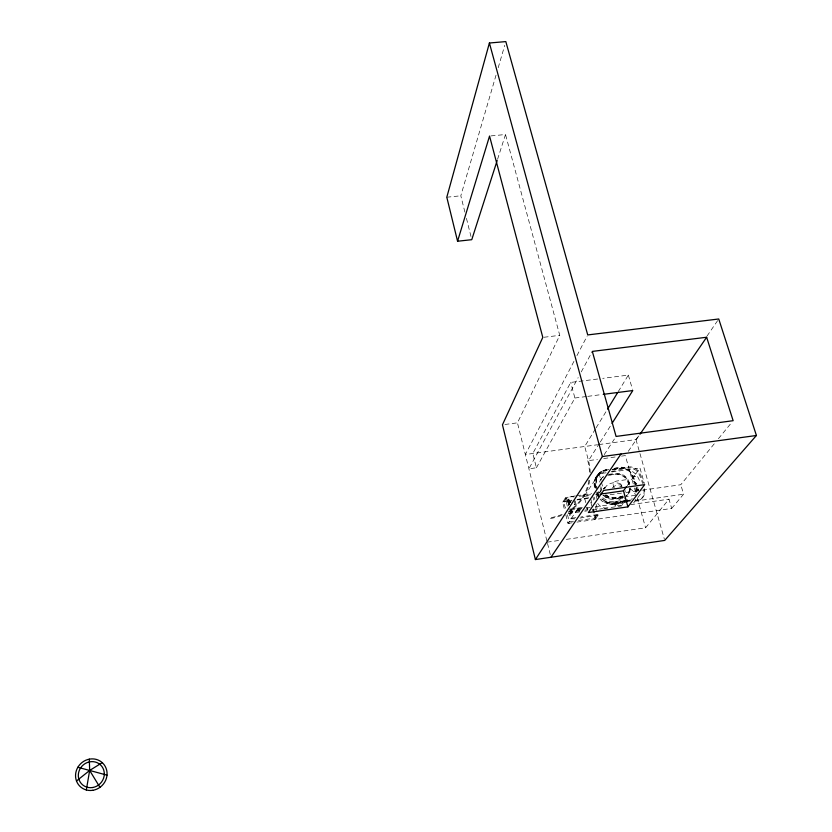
<?xml version="1.0" encoding="UTF-8"?>
<svg xmlns="http://www.w3.org/2000/svg" width="832" height="832" viewBox="0 0 832 832"><rect width="100%" height="100%" fill="white"/><g stroke="black" fill="none" stroke-linecap="round" stroke-linejoin="round"><path stroke-width="0.62" stroke-dasharray="4.16 3.12" d="M595.15 487.261C594.516 480.449 597.865 471.661 606.07 472.514M637.832 491.379L637.749 486.886M596.523 478.348L595.795 485.368L596.502 489.278M565.75 508.175C561.319 501.27 566.779 495.3 574.35 497.006M575.318 495.893L565.531 497.65L567.497 507.156M565.334 497.952L562.661 502.372L564.564 509.985M604.76 488.644C607.246 481.78 618.654 480.938 623.386 485.93M464.88 212.087L460.814 195.78L496.028 75.171M498.202 67.714L504.733 45.334M497.567 159.266L505.502 134.514L490.776 135.928M638.3 489.05L637.53 490.183L638.581 490.703M637.853 489.299L638.498 490.412M634.982 476.757L634.535 475.696L633.62 476.258L634.868 476.882L634.982 475.415L633.714 475.925M633.984 475.55L634.254 476.518L635.253 476.382M546.894 540.935L517.442 422.833L559.759 335.338L505.502 134.514M635.742 499.429L634.681 501.571A9.308 8.174 33.7 0 1 633.266 503.173M625.342 499.668L622.565 505.066L615.15 506.126L614.598 504.4L617.323 499.002A3.983 1.581 -16.5 0 1 622.908 496.579M615.15 506.126L617.874 500.739A3.983 1.57 -16.5 0 1 623.896 498.326M640.422 494.062L637.146 498.555M622.565 505.066L622.014 503.339L624.78 497.942M573.934 361.379L525.346 454.511L597.522 444.756M576.94 355.638L587.132 336.086M597.605 379.007L570.7 382.429L532.813 453.502L536.401 467.771L528.902 468.801L578.167 377.614M581.246 371.914L592.332 351.406M536.401 467.771L574.902 398.018L570.7 382.429M595.452 428.917L584.709 446.493L588.505 460.637A55.203 49.306 28.2 0 1 590.21 472.711M596.118 427.814L606.861 410.249M618.27 391.581L628.347 375.097L602.722 378.362M578.438 520.51L594.734 518.149L593.986 514.134M594.89 518.045L597.48 514.342L596.492 510.567M594.578 519.563L595.847 518.076L592.634 505.981M595.618 519.033L598.686 514.082M599.581 443.113L588.505 460.637L597.397 459.42M600.278 442.021L610.657 425.589M568.422 499.138L567.185 501.072L568.422 499.138C571.927 512.262 566.457 496.912 570.731 502.382M562.744 502.05L563.971 501.228L571.418 500.178M564.21 501.914L571.979 500.646M566.571 498.202L568.422 505.846M604.198 454.667L615.378 437.507M575.078 504.452L574.257 500.479M579.842 510.838L571.022 512.096L571.584 511.254L580.403 509.995M570.898 508.716L571.834 512.304L570.586 514.207L572.322 512.242L571.085 507.447M596.274 476.632L596.887 475.706M597.012 475.519L601.193 471.474L606.684 469.56M585.77 502.59L584.126 496.392L599.154 473.751L606.809 472.69M565.812 514.842L568.017 523.39L577.377 509.361L581.214 508.81M600.756 479.575L601.38 478.65M584.875 510.12L587.392 509.756L587.974 508.914L585.447 509.278M598.811 444.579L635.97 439.556L638.893 435.292M707.023 336.066L718.744 318.989M628.264 451.329L639.246 435.334M627.224 485.659L639.985 468.083L644.353 483.454M628.233 494.021L628.909 493.116M642.346 497.827L643.042 496.922M566.363 539.375L645.58 527.8L668.99 499.158L671.684 508.435L576.971 522.101M642.502 490.152L680.794 484.734L715.146 442.707M718.422 438.703L731.505 422.698M671.684 508.435L683.582 494.208L680.794 484.734M570.232 501.166L570.097 502.174M569.629 503.828L569.171 501.311M637.603 489.674L638.57 489.538M612.29 488.01L613.964 486.47A3.973 0.822 -12.2 0 1 618.81 484.91A3.973 0.822 -12.2 0 1 621.4 485.42L619.705 486.97M603.585 488.717L605.02 487.427L598.905 492.814M597.345 514.55L580.861 516.974M598.458 515.039L579.821 518.107M622.887 495.882C617.978 498.399 610.542 499.554 606.466 494.946M570.856 502.382L570.96 501.332L570.107 502.33M635.357 495.248L624.634 497.016M607.09 470.278L605.238 470.662A15.226 13.395 32.5 0 0 596.201 484.203L597.064 487.874M547.196 542.173L559.978 540.311M574.798 518.825L570.71 518.762L568.755 512.044M573.477 521.227L569.296 521.664L567.31 514.207M568.017 523.39L572.125 522.798M623.397 497.193L610.064 498.836L604.053 496.288M574.527 504.286L575.13 504.202M574.319 504.598L574.922 504.514M624.489 500.895L607.682 502.757L602.222 499.481M625.768 500.708L630.906 499.98M624.447 501.363C616.47 502.008 605.394 507.135 599.737 498.607M625.716 501.186L630.791 500.458M571.002 509.028L582.348 507.416M627.006 501.28L615.618 502.902A16.255 14.31 32.7 0 1 601.931 498.805M630.219 500.978L615.482 503.079A16.245 14.31 32.7 0 1 601.806 498.982M635.138 500.282L637.593 499.928A10.171 8.902 33.7 0 0 644.758 491.046L644.665 490.09A54.85 48.547 32 0 0 644.488 488.717M581.776 508.258L570.45 509.87L571.022 512.096M586.331 508.082L590.169 507.53M595.296 506.802L627.099 502.226M634.962 501.145L683.582 494.208M614.598 504.4L622.014 503.339M568.142 513.583L579.634 511.94M584.74 511.212L587.288 510.848M592.394 510.12L602.607 508.654M603.886 508.477L621.754 505.918M630.698 504.639L668.99 499.158M575.869 517.691L571.657 518.128L569.65 510.619M576.566 495.716L591.552 493.605M579.311 496.298L591.718 494.551M584.126 496.392L590.47 495.498M595.546 494.78L599.352 494.239M577.408 499.356L588.9 497.734M602.94 495.747L624.634 492.679M625.914 492.492L641.222 490.329M576.919 499.949L589.254 498.202M611.166 471.806C624.697 467.646 636.272 468.156 640.297 483.122M611.915 471.983L639.985 468.083M608.379 474.406L615.462 473.418A11.658 10.234 32.7 0 1 629.231 482.425L629.751 484.255M609.752 474.926L615.659 474.105A11.159 9.797 32.7 0 1 628.368 481.416A30.555 26.978 32.3 0 1 629.47 485.014M607.745 475.342L614.817 474.354A11.638 10.223 32.8 0 1 628.566 483.35L628.95 484.723M603.751 458.546L616.439 456.81M621.525 456.113L625.331 455.593L634.057 486.72M614.203 468.52C626.631 463.174 634.171 474.282 635.721 484.723M614.078 468.707L620.35 467.844A10.119 8.861 32.5 0 1 631.686 474.011L632.112 474.916A54.881 48.693 31.8 0 1 635.586 484.9M608.858 469.602L606.424 469.945A16.224 14.279 32.5 0 0 595.244 486.72L595.733 488.561M613.725 468.926L628.337 466.908A10.109 8.83 32.7 0 1 639.662 473.065L640.089 473.97A54.85 48.547 32 0 1 643.417 483.267M612.092 469.591L621.858 468.291A9.11 7.977 32.5 0 1 630.583 473.044L631.488 474.822A53.903 47.819 31.7 0 1 634.899 484.63M612.227 469.986L627.671 467.854A10.098 8.819 32.7 0 1 638.976 474.001L639.413 474.906A54.756 48.485 32.1 0 1 642.543 483.506M504.951 424.476L517.442 422.833M574.902 398.018L586.487 396.521M587.766 396.354L601.921 394.524M544.014 337.251L559.759 335.338M446.805 197.226L460.814 195.78M569.629 523.162L567.684 522.132M579.446 511.202C575.817 510.682 579.977 506.771 581.152 509.704M579.155 510.827L578.521 509.392L580.653 509.517M636.844 483.787L633.558 481.135L636.834 484.692M570.419 501.27L570.627 501.925M597.085 494.478L598.957 497.713M597.875 493.116L598.853 494.853M628.347 375.097L632.455 389.355M635.97 439.556L664.373 539.167M634.41 487.958L635.804 492.939M637.208 497.921L645.58 527.8M599.154 473.751L601.089 480.896M601.411 482.082L603.346 489.226M600.486 487.895L600.798 489.05A11.929 10.504 32.7 0 0 601.276 490.443M595.858 488.374L595.358 486.533A16.234 14.279 32.5 0 1 606.559 469.747M594.142 497.058L594.786 499.491M596.086 504.348L598.042 511.649M592.623 496.059L593.913 500.895M595.525 506.938L596.17 509.361M590.699 498.732L592.311 504.774M590.782 502.112L592.384 508.123M592.706 509.33L593.663 512.938M587.08 507.562L587.735 510.037M586.799 507.541L587.392 509.756M575.172 500.926L577.377 509.361M568.911 499.065L569.837 502.663M567.674 500.999L569.525 508.165M569.837 509.361L571.074 514.134M466.45 218.358L471.141 237.182M547.518 543.431L550.337 554.736M621.546 485.066L621.993 486.938M636.293 487.448L636.73 491.941M636.688 491.462L636.646 491.057A54.881 48.693 31.8 0 0 636.147 487.635M625.238 490.724L625.269 491.566M636.064 492.586L635.95 490.682A53.903 47.819 31.7 0 0 635.575 487.978M589.69 480.334A55.203 49.306 28.2 0 1 568.516 511.888M561.475 515.434A55.203 49.306 28.2 0 1 549.234 518.721M588.921 480.158A54.413 48.599 28.2 0 1 569.91 510.068M562.141 514.311A54.413 48.599 28.2 0 1 549.047 517.982M587.766 460.741A54.413 48.599 28.2 0 1 589.441 473.72M568.859 504.494A2.226 0.666 81.1 0 1 568.246 501.259A2.226 0.666 81.1 0 1 569.213 501.082A2.226 0.666 81.1 0 1 569.629 504.348M569.265 504.431A2.226 0.666 81.1 0 1 568.766 500.677A2.226 0.666 81.1 0 1 570.024 502.466M643.791 489.632A54.756 48.485 32.1 0 1 643.968 491.005L644.062 491.962A10.15 8.892 33.7 0 1 636.906 500.833M599.591 482.05A11.898 10.473 32.6 0 1 601.598 478.494M602.597 477.547A11.898 10.473 32.6 0 1 603.73 476.746M629.19 488.54A9.308 8.174 33.7 0 1 635.544 495.227M603.138 495.175A11.908 10.483 32.7 0 0 614.276 499.242L621.4 498.222A11.658 10.244 32.9 0 0 622.794 497.931M601.307 492.71A11.908 10.483 32.7 0 1 600.174 489.965M607.537 508.04A9.318 8.237 33.2 0 1 597.407 502.923M596.222 498.524A9.318 8.237 33.2 0 1 600.777 491.67M630.396 487.968A11.669 10.254 32.9 0 1 626.007 495.924M623.459 497.026A11.669 10.254 32.9 0 1 622.055 497.328L614.931 498.337A11.929 10.504 32.7 0 1 603.772 494.26M629.73 488.883A11.658 10.244 32.9 0 1 626.454 496.028M600.704 479.846A11.918 10.483 32.5 0 1 603.221 476.611M619.726 486.73A3.973 0.822 -12.2 0 1 621.556 486.72M594.62 487.635A16.203 14.258 32.5 0 1 605.8 470.881M614.838 503.974A16.224 14.29 32.8 0 1 601.182 499.886M598.291 496.818A16.224 14.29 32.8 0 1 596.253 493.23M598.915 495.914A16.245 14.31 32.7 0 1 596.877 492.315M605.353 494.832A11.17 9.828 32.7 0 0 614.744 497.64L621.868 496.631A11.17 9.807 32.9 0 0 623.21 496.35M601.962 490.256A11.17 9.828 32.7 0 1 601.515 488.946A30.524 26.718 33.1 0 1 600.891 486.637M629.762 488.998A11.17 9.807 32.9 0 1 626.704 494.53M614.515 488.218A4.867 4.274 32.8 0 1 616.637 481.042L626.642 479.648A12.532 11.003 32.7 0 1 628.441 483.964A12.532 11.014 32.8 0 1 628.68 484.702M599.04 495.726A16.255 14.31 32.7 0 1 597.002 492.138M630.614 500.698A10.182 8.923 33.5 0 1 629.543 500.916M602.794 497.765A15.246 13.416 32.7 0 0 613.725 501.758L630.521 499.429A9.162 8.039 33.5 0 0 632.32 498.711M599.009 493.251A15.246 13.416 32.7 0 1 598.166 491.514"/><path stroke-width="1.25" d="M86.33 789.963L89.658 770.453L89.315 759.148M457.569 241.238L489.549 136.053L542.807 337.397L502.445 424.798L535.402 559.562L664.726 540.415L756.413 435.49L718.744 318.989L587.735 334.932L505.825 41.6L489.403 43.004L446.805 197.226L457.569 241.238L471.765 239.689L497.172 160.503M607.537 409.146L617.604 392.673M612.04 423.394L632.798 390.541L603.21 394.358M535.402 559.562L602.399 456.55L489.403 43.004M550.961 557.253L620.984 454.012M639.985 434.273L706.649 337.251L733.138 420.69L616.075 436.436L592.332 351.406L706.649 337.251M600.621 494.062L623.47 490.828L626.475 486.699M627.91 506.865L644.686 484.64L603.668 490.412L588.39 512.522L627.91 506.865L623.47 490.828M76.482 780.988L89.658 770.453L102.253 762.642M602.399 456.55L756.413 435.49M77.854 767.27L107.006 775.154M89.658 770.453L99.954 787.342M92.778 790.306A16.276 15.298 -46.2 0 0 104.166 764.754A16.276 15.298 -46.2 0 0 76.97 768.997A16.276 15.298 -46.2 0 0 92.778 790.306M92.518 787.54A13.416 12.615 -46.2 0 0 101.92 766.48A13.416 12.615 -46.2 0 0 79.487 769.964A13.416 12.615 -46.2 0 0 92.518 787.54"/></g></svg>
